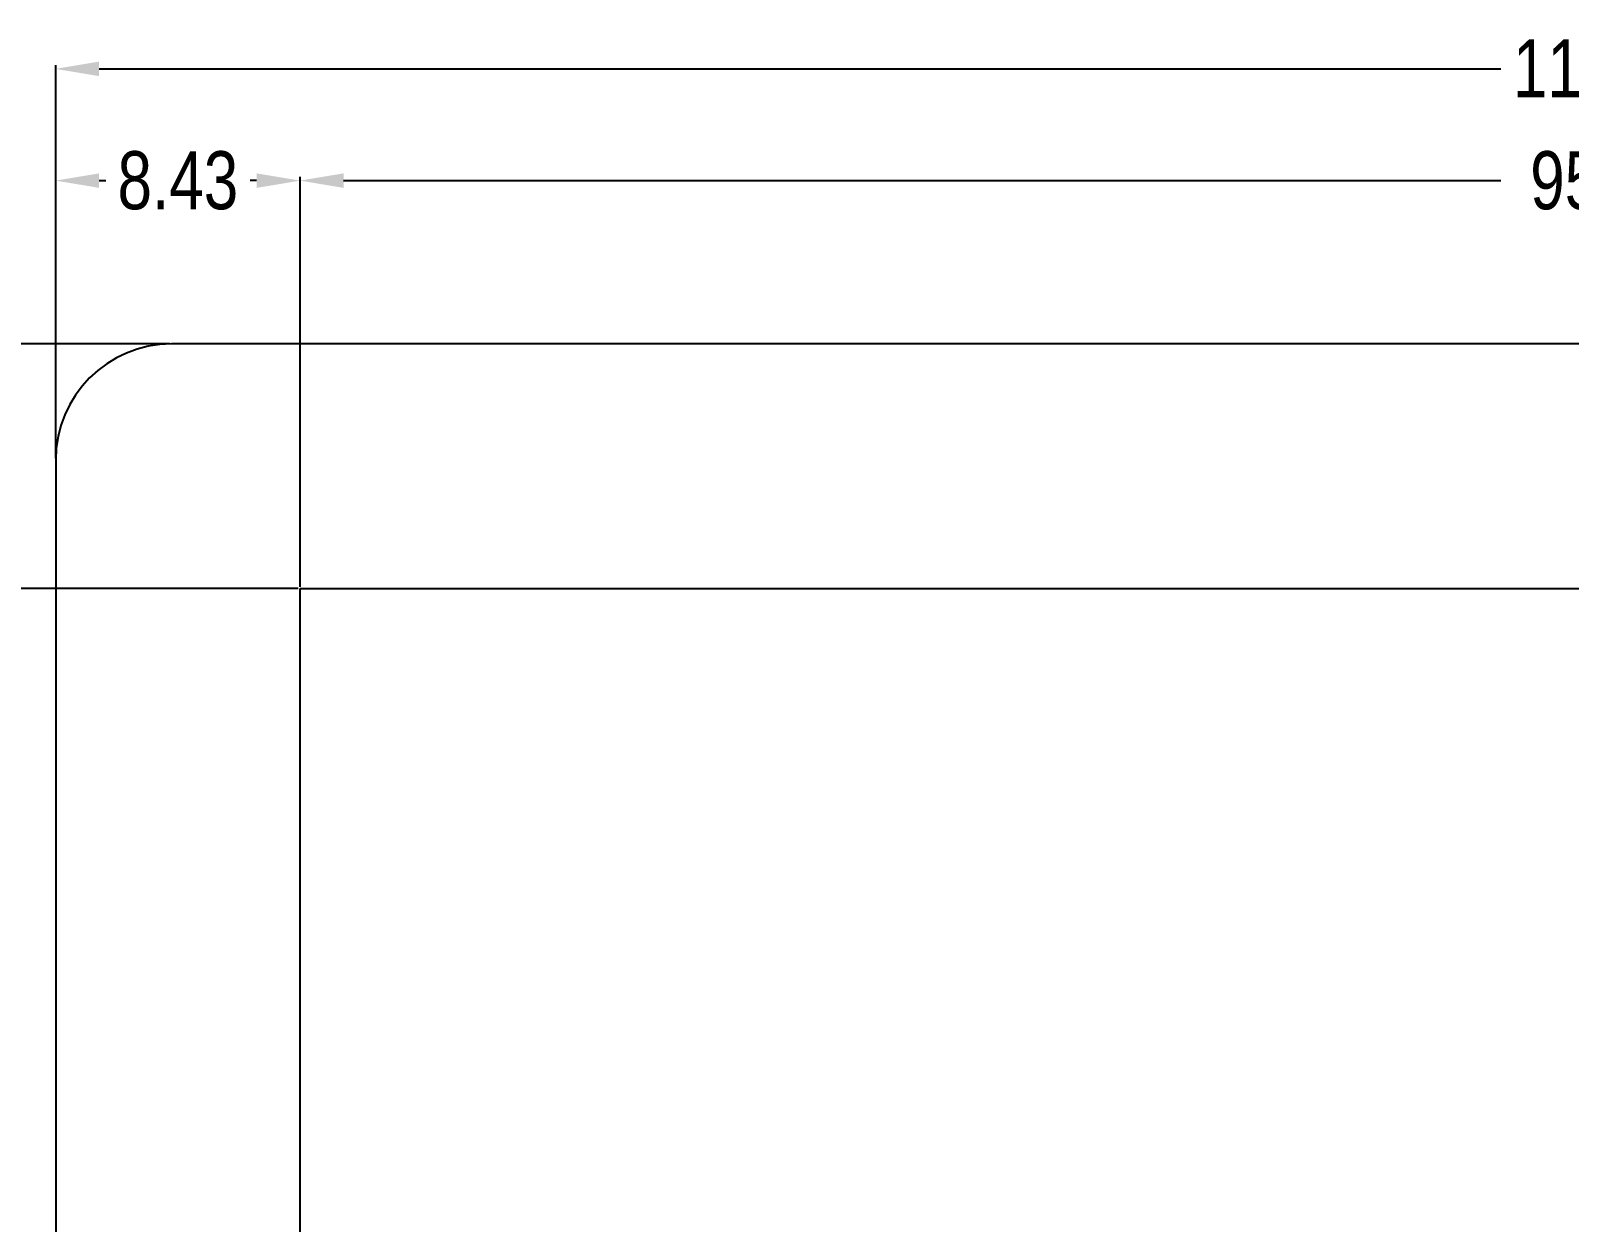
# Model space of a CAD drawing. Header units: inches. Extents: x -190 to 160, y -110 to 38.
# Drawn here: x -152.9 to -99.9, y -30.7 to 10.4 of the extents above; entities that cross this region are included whole.
import ezdxf

# ---------------------------------------------------------------- set-up
doc = ezdxf.new("R2010")
doc.units = ezdxf.units.IN
doc.header["$LTSCALE"] = 1.21
doc.header["$MEASUREMENT"] = 0
doc.header["$PDMODE"] = 3
doc.header["$PDSIZE"] = 0.3125
doc.layers.get('0').update_dxf_attribs({"linetype": 'CONTINUOUS'})
doc.layers.get('Defpoints').update_dxf_attribs({"linetype": 'CONTINUOUS'})
doc.layers.add('DIM', color=3, linetype='CONTINUOUS')
doc.styles.get("Standard").update_dxf_attribs({"font": 'txt', "width": 0.8})
doc.dimstyles.get("Standard").update_dxf_attribs({"dimtxt": 0.15625, "dimasz": 0.1875, "dimexe": 0.125, "dimexo": 0.0625, "dimgap": 0.09, "dimtad": 0, "dimtih": 1, "dimtoh": 1, "dimzin": 4, "dimdsep": 46, "dimtxsty": 'STANDARD', "dimblk": '_FILLED', "dimblk1": '_FILLED', "dimblk2": '_FILLED', "dimcen": 0.09, "dimazin": 1, "dimtp": 0.01, "dimtm": 0.01, "dimtfac": 1, "dimtofl": 0, "dimtmove": 0, "dimatfit": 3, "dimldrblk": '_FILLED', "dimfxl": 1, "dimtolj": 1, "dimtzin": 4, "dimarcsym": 0})

# ---------------------------------------------------------------- blocks, each defined once
blk = doc.blocks.new('_FILLED')
at = {"color": 0, "linetype": 'ByBlock'}
blk.add_solid([(0, 0), (-1, 0.167), (-1, -0.167)], dxfattribs=at)
blk = doc.blocks.new('*D2')
at = {"layer": 'Defpoints', "color": 0}
for p in [(-48.089, 5.241), (-143.629, -8.817), (-48.089, -8.817)]:
    blk.add_point(p, dxfattribs=at)
at = {"layer": 'DIM', "color": 0, "lineweight": -2}
for p, q in [((-143.629, -8.754), (-143.629, 5.366)), ((-48.089, -8.754), (-48.089, 5.366)), ((-142.129, 5.241), (-102.215, 5.241)), ((-49.589, 5.241), (-89.502, 5.241))]:
    blk.add_line(p, q, dxfattribs=at)
at = {"layer": 'DIM', "color": 0, "lineweight": -2, "xscale": 1.5, "yscale": 1.5, "zscale": 1.5, "rotation": 180}
blk.add_blockref('_FILLED', (-143.629, 5.241), dxfattribs=at)
at = {"layer": 'DIM', "color": 0, "lineweight": -2, "xscale": 1.5, "yscale": 1.5, "zscale": 1.5}
blk.add_blockref('_FILLED', (-48.089, 5.241), dxfattribs=at)
at = {"layer": 'DIM', "color": 0, "insert": (-95.859, 5.241), "char_height": 2, "attachment_point": 5}
blk.add_mtext('\\A1;95.54%%p0.15', dxfattribs=at)
blk = doc.blocks.new('*D3')
at = {"layer": 'Defpoints', "color": 0}
for p in [(-143.629, -8.817), (-157.305, -63.177), (-143.629, -63.177)]:
    blk.add_point(p, dxfattribs=at)
at = {"layer": 'DIM', "color": 0, "lineweight": -2}
for p, q in [((-143.691, -8.817), (-157.43, -8.817)), ((-157.305, -10.317), (-157.305, -29.64)), ((-157.305, -61.677), (-157.305, -42.354)), ((-143.691, -63.177), (-157.43, -63.177))]:
    blk.add_line(p, q, dxfattribs=at)
at = {"layer": 'DIM', "color": 0, "lineweight": -2, "xscale": 1.5, "yscale": 1.5, "zscale": 1.5}
for p, rotation in [((-157.305, -8.817), 90), ((-157.305, -63.177), 270)]:
    blk.add_blockref('_FILLED', p, dxfattribs=dict(at, rotation=rotation))
at = {"layer": 'DIM', "color": 0, "insert": (-157.305, -35.997), "char_height": 2, "attachment_point": 5, "rotation": 90}
blk.add_mtext('\\A1;54.36%%p0.15', dxfattribs=at)
blk = doc.blocks.new('*D4')
at = {"layer": 'Defpoints', "color": 0}
for p in [(-148.059, -0.387), (-163.056, -75.487), (-148.059, -75.487)]:
    blk.add_point(p, dxfattribs=at)
at = {"layer": 'DIM', "color": 0, "lineweight": -2}
for p, q in [((-148.121, -0.387), (-163.181, -0.387)), ((-163.056, -1.887), (-163.056, -35.047)), ((-163.056, -73.987), (-163.056, -40.827)), ((-148.121, -75.487), (-163.181, -75.487))]:
    blk.add_line(p, q, dxfattribs=at)
at = {"layer": 'DIM', "color": 0, "lineweight": -2, "xscale": 1.5, "yscale": 1.5, "zscale": 1.5}
for p, rotation in [((-163.056, -0.387), 90), ((-163.056, -75.487), 270)]:
    blk.add_blockref('_FILLED', p, dxfattribs=dict(at, rotation=rotation))
at = {"layer": 'DIM', "color": 0, "insert": (-163.056, -37.937), "char_height": 2, "attachment_point": 5, "rotation": 90}
blk.add_mtext('\\A1;75.10', dxfattribs=at)
blk = doc.blocks.new('*D5')
at = {"layer": 'Defpoints', "color": 0}
for p in [(-39.659, 9.093), (-152.059, -4.387), (-39.659, -4.387)]:
    blk.add_point(p, dxfattribs=at)
at = {"layer": 'DIM', "color": 0, "lineweight": -2}
for p, q in [((-152.059, -4.324), (-152.059, 9.218)), ((-150.559, 9.093), (-102.215, 9.093)), ((-41.159, 9.093), (-89.502, 9.093)), ((-39.659, -4.324), (-39.659, 9.218))]:
    blk.add_line(p, q, dxfattribs=at)
at = {"layer": 'DIM', "color": 0, "lineweight": -2, "xscale": 1.5, "yscale": 1.5, "zscale": 1.5, "rotation": 180}
blk.add_blockref('_FILLED', (-152.059, 9.093), dxfattribs=at)
at = {"layer": 'DIM', "color": 0, "lineweight": -2, "xscale": 1.5, "yscale": 1.5, "zscale": 1.5}
blk.add_blockref('_FILLED', (-39.659, 9.093), dxfattribs=at)
at = {"layer": 'DIM', "color": 0, "insert": (-95.859, 9.093), "char_height": 2, "attachment_point": 5}
blk.add_mtext('\\A1;112.40%%p0.10', dxfattribs=at)
blk = doc.blocks.new('*D6')
at = {"layer": 'Defpoints', "color": 0}
for p in [(-152.059, 5.241), (-152.059, -4.387), (-143.629, -8.817)]:
    blk.add_point(p, dxfattribs=at)
at = {"layer": 'DIM', "color": 0, "lineweight": -2}
for p, q in [((-152.059, -4.324), (-152.059, 5.366)), ((-143.629, -8.754), (-143.629, 5.366)), ((-150.559, 5.241), (-150.334, 5.241)), ((-145.129, 5.241), (-145.354, 5.241))]:
    blk.add_line(p, q, dxfattribs=at)
at = {"layer": 'DIM', "color": 0, "lineweight": -2, "xscale": 1.5, "yscale": 1.5, "zscale": 1.5, "rotation": 180}
blk.add_blockref('_FILLED', (-152.059, 5.241), dxfattribs=at)
at = {"layer": 'DIM', "color": 0, "lineweight": -2, "xscale": 1.5, "yscale": 1.5, "zscale": 1.5}
blk.add_blockref('_FILLED', (-143.629, 5.241), dxfattribs=at)
at = {"layer": 'DIM', "color": 0, "insert": (-147.844, 5.241), "char_height": 2, "attachment_point": 5}
blk.add_mtext('\\A1;8.43', dxfattribs=at)
blk = doc.blocks.new('*D7')
at = {"layer": 'Defpoints', "color": 0}
for p in [(-157.305, -0.387), (-148.059, -0.387), (-143.629, -8.817)]:
    blk.add_point(p, dxfattribs=at)
at = {"layer": 'DIM', "color": 0, "lineweight": -2}
for p, q in [((-148.121, -0.387), (-157.43, -0.387)), ((-157.305, -1.887), (-157.305, -2.112)), ((-157.305, -7.317), (-157.305, -7.092)), ((-143.691, -8.817), (-157.43, -8.817))]:
    blk.add_line(p, q, dxfattribs=at)
at = {"layer": 'DIM', "color": 0, "lineweight": -2, "xscale": 1.5, "yscale": 1.5, "zscale": 1.5}
for p, rotation in [((-157.305, -0.387), 90), ((-157.305, -8.817), 270)]:
    blk.add_blockref('_FILLED', p, dxfattribs=dict(at, rotation=rotation))
at = {"layer": 'DIM', "color": 0, "insert": (-157.305, -4.602), "char_height": 2, "attachment_point": 5, "rotation": 90}
blk.add_mtext('\\A1;8.43', dxfattribs=at)

msp = doc.modelspace()

# ---------------------------------------------------------------- linework, layer by layer
at = {"color": 7, "linetype": 'Continuous'}
for p, q in [((-43.659, -0.387), (-148.059, -0.387)), ((-152.059, -4.387), (-152.059, -71.487)), ((-143.629, -63.177), (-143.629, -8.817)), ((-143.629, -8.817), (-48.089, -8.817))]:
    msp.add_line(p, q, dxfattribs=at)
msp.add_arc((-148.059, -4.387), 4, 90, 180, dxfattribs=at)

# ---------------------------------------------------------------- dimensions: what is measured, and where the dimension line sits
at = {"layer": 'DIM'}
for base, p1, p2, override, picture, middle in [((-39.659, 9.093), (-152.059, -4.387), (-39.659, -4.387), {"dimtxt": 2, "dimasz": 1.5, "dimtih": 0, "dimzin": 0, "dimblk": '_FILLED', "dimcen": 0.198, "dimadec": 0, "dimazin": 0, "dimtol": 1, "dimtp": 0.1, "dimtm": 0.1, "dimtzin": 0}, '*D5', (-95.859, 9.093)), ((-152.059, 5.241), (-143.629, -8.817), (-152.059, -4.387), {"dimtxt": 2, "dimasz": 1.5, "dimtih": 0, "dimzin": 0, "dimcen": 0.198, "dimadec": 0, "dimazin": 0, "dimtp": 0, "dimtm": 0, "dimtdec": 4, "dimtzin": 0}, '*D6', (-147.844, 5.241)), ((-48.089, 5.241), (-143.629, -8.817), (-48.089, -8.817), {"dimtxt": 2, "dimasz": 1.5, "dimgap": 0.09, "dimtih": 0, "dimzin": 0, "dimcen": 0.198, "dimadec": 0, "dimazin": 0, "dimtol": 1, "dimlim": 0, "dimtp": 0.15, "dimtm": 0.15, "dimtdec": 2, "dimtzin": 0}, '*D2', (-95.859, 5.241))]:
    dim = msp.add_linear_dim(base=base, p1=p1, p2=p2, dimstyle='STANDARD', override=override, dxfattribs=at)
    dim.commit()
    dim.dimension.update_dxf_attribs({"geometry": picture, "text_midpoint": middle})
for base, p1, p2, override, picture, middle in [((-163.056, -75.487), (-148.059, -0.387), (-148.059, -75.487), {"dimtxt": 2, "dimasz": 1.5, "dimtih": 0, "dimzin": 0, "dimcen": 0.198, "dimadec": 0, "dimazin": 0, "dimtp": 0, "dimtm": 0, "dimtdec": 4, "dimtzin": 0}, '*D4', (-163.056, -37.937)), ((-157.305, -0.387), (-143.629, -8.817), (-148.059, -0.387), {"dimtxt": 2, "dimasz": 1.5, "dimtih": 0, "dimzin": 0, "dimcen": 0.198, "dimadec": 0, "dimazin": 0, "dimtp": 0, "dimtm": 0, "dimtdec": 4, "dimtzin": 0}, '*D7', (-157.305, -4.602)), ((-157.305, -63.177), (-143.629, -8.817), (-143.629, -63.177), {"dimtxt": 2, "dimasz": 1.5, "dimtih": 0, "dimzin": 0, "dimblk": '_FILLED', "dimcen": 0.198, "dimadec": 0, "dimazin": 0, "dimtol": 1, "dimtp": 0.15, "dimtm": 0.15, "dimtzin": 0}, '*D3', (-157.305, -35.997))]:
    dim = msp.add_linear_dim(base=base, p1=p1, p2=p2, angle=90, dimstyle='STANDARD', override=override, dxfattribs=at)
    dim.commit()
    dim.dimension.update_dxf_attribs({"geometry": picture, "text_midpoint": middle})

doc.saveas('drawing.dxf')
